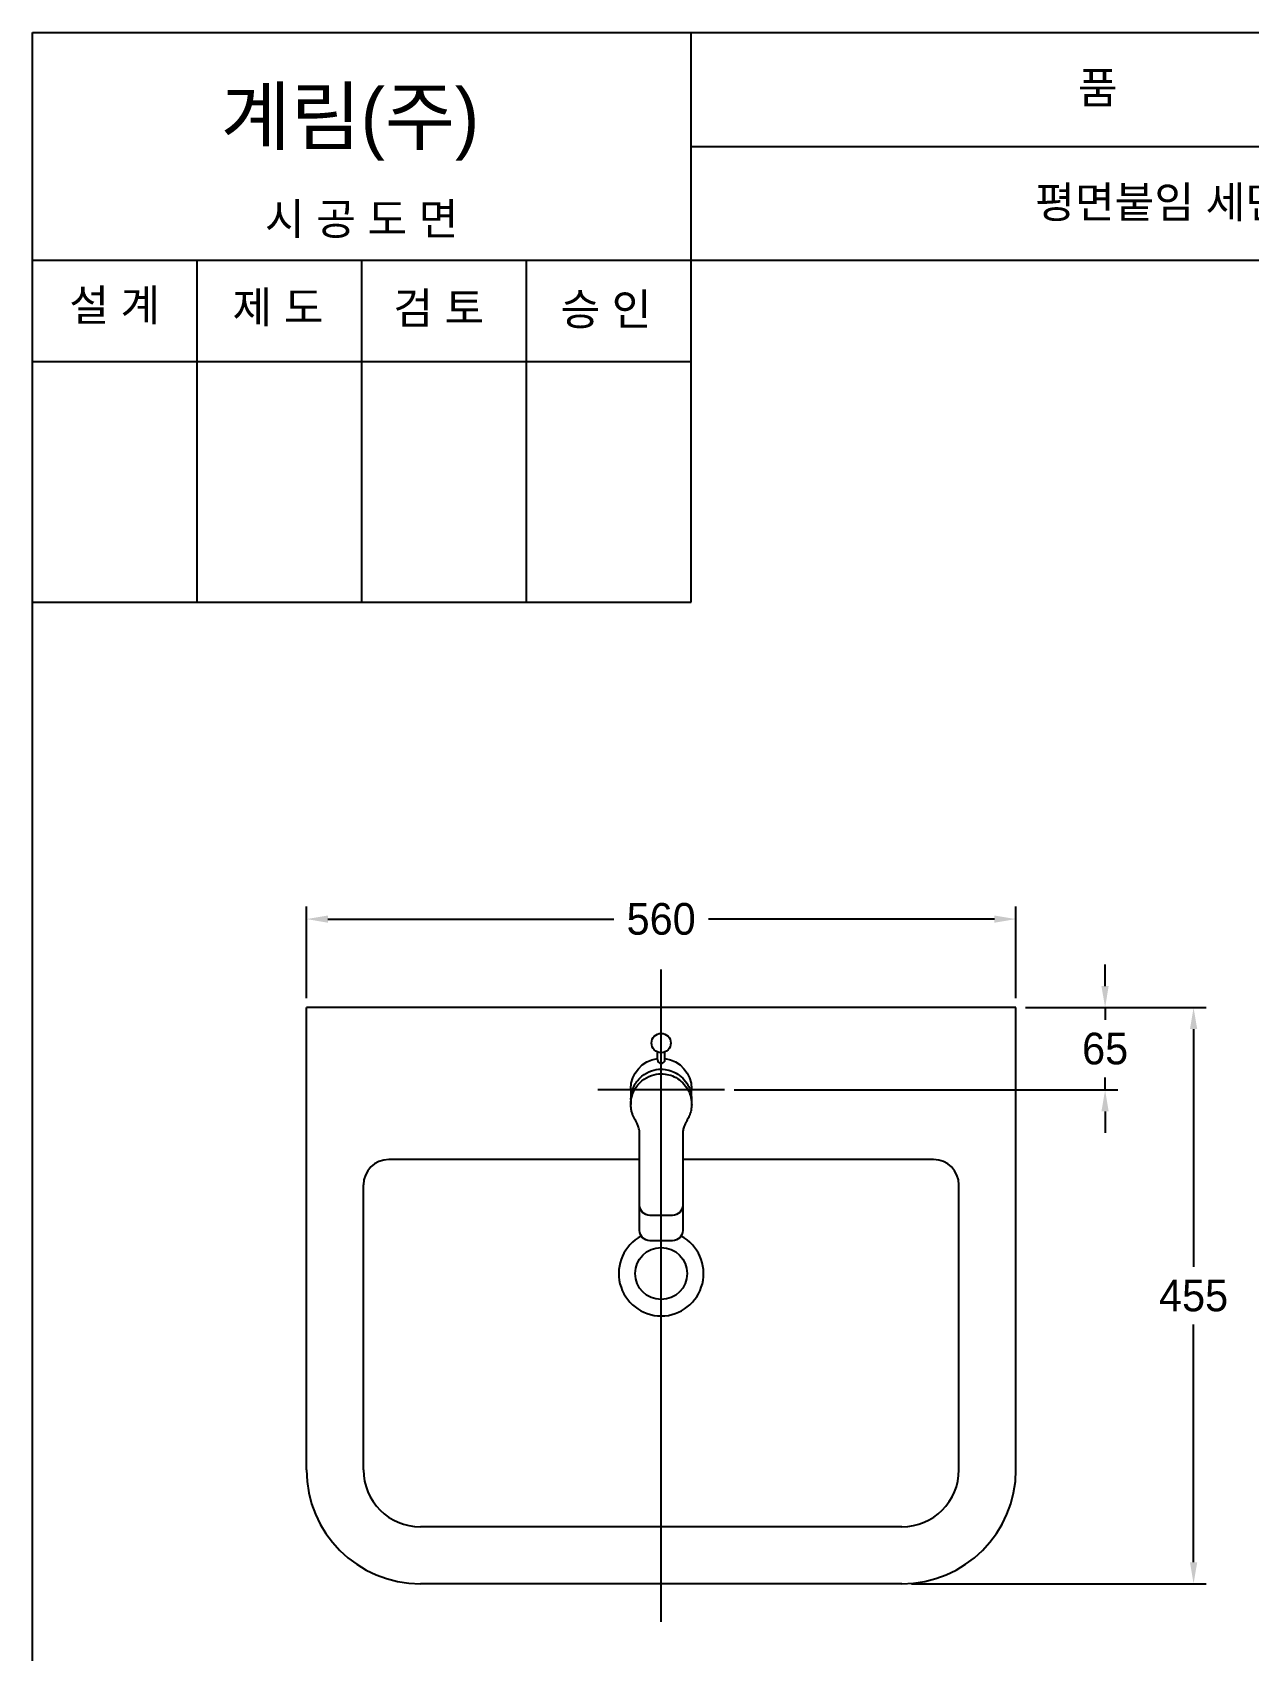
# Model space of a CAD drawing. Header units: millimetres. Extents: x 0 to 5624, y -67 to 2530.
# Drawn here: x 0 to 960, y 1252 to 2530 of the extents above; entities that cross this region are included whole.
import ezdxf
from ezdxf.enums import TextEntityAlignment as Align
from ezdxf.lldxf.tags import DXFTag

# ---------------------------------------------------------------- set-up
doc = ezdxf.new("R2010")
doc.units = ezdxf.units.MM
for name, color, linetype in [('TEXT', 7, 'Continuous'), ('내부선 및 부속', 4, 'Continuous'), ('도각라인', 255, 'Continuous'), ('외형선', 3, 'Continuous'), ('중심선', 1, 'DASHED'), ('치수선', 7, 'Continuous')]:
    doc.layers.add(name, color=color, linetype=linetype)
doc.styles.add('____', font='')
doc.styles.add('타이틀', font='H2GTRM.TTF', dxfattribs={"height": 25})
doc.styles.get('____').set_extended_font_data('굴림')
tags = doc.linetypes.add('DASHDOT', pattern=[70, 31, -13, 13, -13]).pattern_tags.tags
tags[10:11] = [DXFTag(74, 4), DXFTag(75, 0), DXFTag(340, '0'), DXFTag(46, 0.0), DXFTag(50, 0.0), DXFTag(44, 0.0), DXFTag(45, 0.0)]
tags[8:9] = [DXFTag(74, 4), DXFTag(75, 0), DXFTag(340, '0'), DXFTag(46, 0.0), DXFTag(50, 0.0), DXFTag(44, 0.0), DXFTag(45, 0.0)]
tags[6:7] = [DXFTag(74, 4), DXFTag(75, 0), DXFTag(340, '0'), DXFTag(46, 0.0), DXFTag(50, 0.0), DXFTag(44, 0.0), DXFTag(45, 0.0)]
tags[4:5] = [DXFTag(74, 4), DXFTag(75, 0), DXFTag(340, '0'), DXFTag(46, 0.0), DXFTag(50, 0.0), DXFTag(44, 0.0), DXFTag(45, 0.0)]
tags = doc.linetypes.add('DASHED', pattern=[25.72, 12.86, -12.86]).pattern_tags.tags
tags[6:7] = [DXFTag(74, 4), DXFTag(75, 0), DXFTag(340, '0'), DXFTag(46, 0.0), DXFTag(50, 0.0), DXFTag(44, 0.0), DXFTag(45, 0.0)]
tags[4:5] = [DXFTag(74, 4), DXFTag(75, 0), DXFTag(340, '0'), DXFTag(46, 0.0), DXFTag(50, 0.0), DXFTag(44, 0.0), DXFTag(45, 0.0)]
doc.dimstyles.new('MSADIM', dxfattribs={"dimtxt": 33, "dimasz": 17, "dimexe": 10, "dimexo": 7.5, "dimgap": 10, "dimtad": 0, "dimtih": 1, "dimtoh": 1, "dimdec": 0, "dimzin": 1, "dimdsep": 46, "dimtxsty": '____', "dimcen": 11.25, "dimadec": 0, "dimazin": 0, "dimtfac": 1, "dimtdec": 0, "dimtix": 1, "dimtmove": 0, "dimatfit": 3, "dimfxl": 0, "dimtolj": 1, "dimtzin": 1, "dimarcsym": 0})

# ---------------------------------------------------------------- blocks, each defined once
blk = doc.blocks.new('*D1')
at = {"layer": '치수선', "color": 0, "linetype": 'Continuous', "lineweight": -2}
for p, q in [((216.3, 1767.4), (216.3, 1839.8)), ((233.3, 1829.8), (459, 1829.8)), ((759.3, 1829.8), (533.7, 1829.8)), ((776.3, 1767.4), (776.3, 1839.8))]:
    blk.add_line(p, q, dxfattribs=at)
at = {"layer": '치수선', "color": 0, "linetype": 'Continuous'}
for points in [[(233.3, 1832.6), (233.3, 1826.9), (216.3, 1829.8)], [(759.3, 1832.6), (759.3, 1826.9), (776.3, 1829.8)]]:
    blk.add_solid(points, dxfattribs=at)
at = {"layer": '치수선', "color": 0, "linetype": 'Continuous', "insert": (496.3, 1829.8), "char_height": 25, "attachment_point": 5, "style": '____'}
blk.add_mtext('\\A1;560', dxfattribs=at)
blk = doc.blocks.new('*D2')
at = {"layer": '치수선', "color": 0, "linetype": 'Continuous', "lineweight": -2}
for p, q in [((846.7, 1776.9), (846.7, 1793.9)), ((783.8, 1759.9), (856.7, 1759.9)), ((846.7, 1759.9), (846.7, 1750.3)), ((846.7, 1694.9), (846.7, 1704.6)), ((553.8, 1694.9), (856.7, 1694.9)), ((846.7, 1677.9), (846.7, 1660.9))]:
    blk.add_line(p, q, dxfattribs=at)
at = {"layer": '치수선', "color": 0, "linetype": 'Continuous'}
for points in [[(843.8, 1776.9), (849.5, 1776.9), (846.7, 1759.9)], [(843.8, 1677.9), (849.5, 1677.9), (846.7, 1694.9)]]:
    blk.add_solid(points, dxfattribs=at)
at = {"layer": '치수선', "color": 0, "linetype": 'Continuous', "insert": (846.7, 1727.4), "char_height": 25, "attachment_point": 5, "style": '____'}
blk.add_mtext('\\A1;65', dxfattribs=at)
blk = doc.blocks.new('*D3')
at = {"layer": '치수선', "color": 0, "linetype": 'Continuous', "lineweight": -2}
for p, q in [((783.8, 1759.9), (926.5, 1759.9)), ((916.5, 1742.9), (916.5, 1555.3)), ((916.5, 1321.9), (916.5, 1509.6)), ((693.8, 1304.9), (926.5, 1304.9))]:
    blk.add_line(p, q, dxfattribs=at)
at = {"layer": '치수선', "color": 0, "linetype": 'Continuous'}
for points in [[(913.7, 1742.9), (919.4, 1742.9), (916.5, 1759.9)], [(913.7, 1321.9), (919.4, 1321.9), (916.5, 1304.9)]]:
    blk.add_solid(points, dxfattribs=at)
at = {"layer": '치수선', "color": 0, "linetype": 'Continuous', "insert": (916.5, 1532.4), "char_height": 25, "attachment_point": 5, "style": '____'}
blk.add_mtext('\\A1;455', dxfattribs=at)

msp = doc.modelspace()

# ---------------------------------------------------------------- linework, layer by layer
at = {"layer": '내부선 및 부속', "linetype": 'Continuous'}
for p, q in [((493.3, 1718.8), (493.3, 1724.9)), ((499.3, 1718.8), (499.3, 1724.9)), ((472.3, 1695.7), (472.3, 1686.7)), ((520.3, 1687.1), (520.3, 1695.7)), ((472.3, 1686.7), (472.3, 1683.5)), ((479.3, 1603.8), (479.3, 1659.6)), ((513.3, 1659.6), (513.3, 1603.8)), ((479.3, 1583.8), (479.3, 1603.8)), ((513.3, 1603.8), (513.3, 1583.8)), ((505.3, 1595.8), (487.3, 1595.8)), ((505.3, 1575.8), (487.3, 1575.8))]:
    msp.add_line(p, q, dxfattribs=at)
for centre, radius in [((496.3, 1731.9), 7.64), ((496.3, 1549.9), 20.5)]:
    msp.add_circle(centre, radius, dxfattribs=at)
for centre, radius, start, end in [((496.3, 1718.8), 3, 180, 360), ((496.3, 1549.9), 33.5, 118.0279, 61.9721)]:
    msp.add_arc(centre, radius, start, end, dxfattribs=at)
at = {"layer": '내부선 및 부속', "linetype": 'Continuous', "extrusion": (0, 0, -1)}
for centre, start, end in [((-487.3, 1603.8), 270, 0), ((-505.3, 1603.8), 180, 270), ((-487.3, 1583.8), 270, 0), ((-505.3, 1583.8), 180, 270)]:
    msp.add_arc(centre, 8, start, end, dxfattribs=at)
for start_param, end_param in [(1.570843, 3.016265), (3.26692, 4.712343)]:
    msp.add_ellipse((496.3, 1695.7), major_axis=(0, -24.1), ratio=0.996195, start_param=start_param, end_param=end_param, dxfattribs=at)
at = {"layer": '내부선 및 부속', "linetype": 'Continuous'}
for points, knots in [([(472.3, 1687.4), (472.7, 1691.4), (473.3, 1694.3), (475.6, 1699.9), (480.6, 1706), (488.2, 1710.3), (497.7, 1711.9), (509, 1709), (516.6, 1701.3), (519.7, 1693.5), (520.3, 1689.6), (520.3, 1687.4)], [0, 0, 0, 0, 0.052761, 0.125456, 0.253099, 0.372127, 0.482588, 0.650472, 0.837324, 0.910014, 1, 1, 1, 1]), ([(472.4, 1683.9), (472.4, 1686), (473, 1689.9), (475.6, 1696.4), (480.6, 1702.4), (488.2, 1706.7), (497.7, 1708.3), (509, 1705.4), (516.6, 1697.7), (519.7, 1689.9), (520.3, 1686), (520.3, 1683.9)], [0, 0, 0, 0, 0.086719, 0.156809, 0.279875, 0.394636, 0.501137, 0.663003, 0.843156, 0.91324, 1, 1, 1, 1]), ([(476.2, 1670.5), (475.8, 1671.1), (475.1, 1672.3), (474.1, 1674.4), (473.3, 1676.8), (472.6, 1679.6), (472.4, 1682), (472.3, 1683.5), (472.4, 1683.9)], [0, 0, 0, 0, 0.141146, 0.303236, 0.486266, 0.690229, 0.915119, 1, 1, 1, 1]), ([(520.3, 1683.9), (520.4, 1683.5), (520.3, 1681.3), (519.8, 1677.8), (518.4, 1673.7), (517.1, 1671.5), (516.5, 1670.5)], [0, 0, 0, 0, 0.084781, 0.447902, 0.753003, 1, 1, 1, 1]), ([(479.3, 1659.6), (479.3, 1660.3), (479.3, 1661.7), (479, 1663.6), (478.5, 1665.3), (478, 1666.9), (477.4, 1668.3), (476.8, 1669.4), (476.4, 1670.2), (476.2, 1670.5)], [0, 0, 0, 0, 0.182803, 0.352294, 0.50847, 0.651331, 0.780873, 0.897096, 1, 1, 1, 1]), ([(516.5, 1670.5), (516.2, 1669.9), (515.3, 1668.5), (514.3, 1666.1), (513.5, 1663), (513.4, 1660.8), (513.3, 1659.6)], [0, 0, 0, 0, 0.188879, 0.418525, 0.68891, 1, 1, 1, 1])]:
    msp.add_open_spline(points, degree=3, knots=knots, dxfattribs=at)
msp.add_open_spline([(520.3, 1687.4), (520.3, 1687.2), (520.3, 1686.9), (520.3, 1683.5)], degree=3, dxfattribs=at)
at = {"layer": '도각라인', "color": 7}
for p, q in [((0, 0), (0, 2530)), ((0, 2530), (1800, 2530)), ((520, 2080), (520, 2530)), ((520, 2440), (1800, 2440)), ((0, 2350), (1800, 2350)), ((130, 2080), (130, 2350)), ((260, 2080), (260, 2350)), ((390, 2080), (390, 2350)), ((0, 2270), (520, 2270)), ((0, 2080), (520, 2080))]:
    msp.add_line(p, q, dxfattribs=at)
at = {"layer": '외형선', "linetype": 'Continuous'}
for p, q in [((776.3, 1759.9), (216.3, 1759.9)), ((216.3, 1394.9), (216.3, 1759.9)), ((776.3, 1394.9), (776.3, 1759.9)), ((479.3, 1639.9), (281.3, 1639.9)), ((711.3, 1639.9), (513.3, 1639.9)), ((261.3, 1394.9), (261.3, 1619.9)), ((731.3, 1394.9), (731.3, 1619.9)), ((686.3, 1349.9), (306.3, 1349.9)), ((686.3, 1304.9), (306.3, 1304.9))]:
    msp.add_line(p, q, dxfattribs=at)
for centre, radius, start, end in [((281.3, 1619.9), 20, 90, 180), ((711.3, 1619.9), 20, 0, 90), ((306.3, 1394.9), 90, 180, 270), ((306.3, 1394.9), 45, 180, 270), ((686.3, 1394.9), 90, 270, 0), ((686.3, 1394.9), 45, 270, 0)]:
    msp.add_arc(centre, radius, start, end, dxfattribs=at)
at = {"layer": '중심선', "linetype": 'DASHDOT'}
for p, q in [((496.3, 1274.9), (496.3, 1789.9)), ((546.3, 1694.9), (446.3, 1694.9))]:
    msp.add_line(p, q, dxfattribs=at)

# ---------------------------------------------------------------- texts
at = {"layer": 'TEXT', "style": '타이틀'}
for s, p in [('품             명', (915.7, 2486.4)), ('평면붙임 세면기', (905.8, 2396)), ('시 공 도 면', (259.9, 2382.7)), ('설 계', (65, 2314.6)), ('제 도', (193.8, 2312.9)), ('검 토', (320.8, 2312.3)), ('승 인', (452.7, 2311.4))]:
    msp.add_text(s, height=25, dxfattribs=at).set_placement(p, align=Align.MIDDLE_CENTER)
msp.add_text('계림(주)', height=44, dxfattribs=at).set_placement((148.7, 2441.8))

# ---------------------------------------------------------------- dimensions: what is measured, and where the dimension line sits
at = {"layer": '치수선', "linetype": 'Continuous'}
dim = msp.add_linear_dim(base=(776.3, 1829.8), p1=(216.3, 1759.9), p2=(776.3, 1759.9), dimstyle='MSADIM', override={"dimtxt": 25}, dxfattribs=at)
dim.commit()
dim.dimension.update_dxf_attribs({"geometry": '*D1', "text_midpoint": (496.3, 1829.8), "dimtype": 160})
for base, p1, p2, picture, middle in [((846.7, 1759.9), (546.3, 1694.9), (776.3, 1759.9), '*D2', (846.7, 1727.4)), ((916.5, 1304.9), (776.3, 1759.9), (686.3, 1304.9), '*D3', (916.5, 1532.4))]:
    dim = msp.add_linear_dim(base=base, p1=p1, p2=p2, angle=90, dimstyle='MSADIM', override={"dimtxt": 25}, dxfattribs=at)
    dim.commit()
    dim.dimension.update_dxf_attribs({"geometry": picture, "text_midpoint": middle, "dimtype": 160})

doc.saveas('drawing.dxf')
